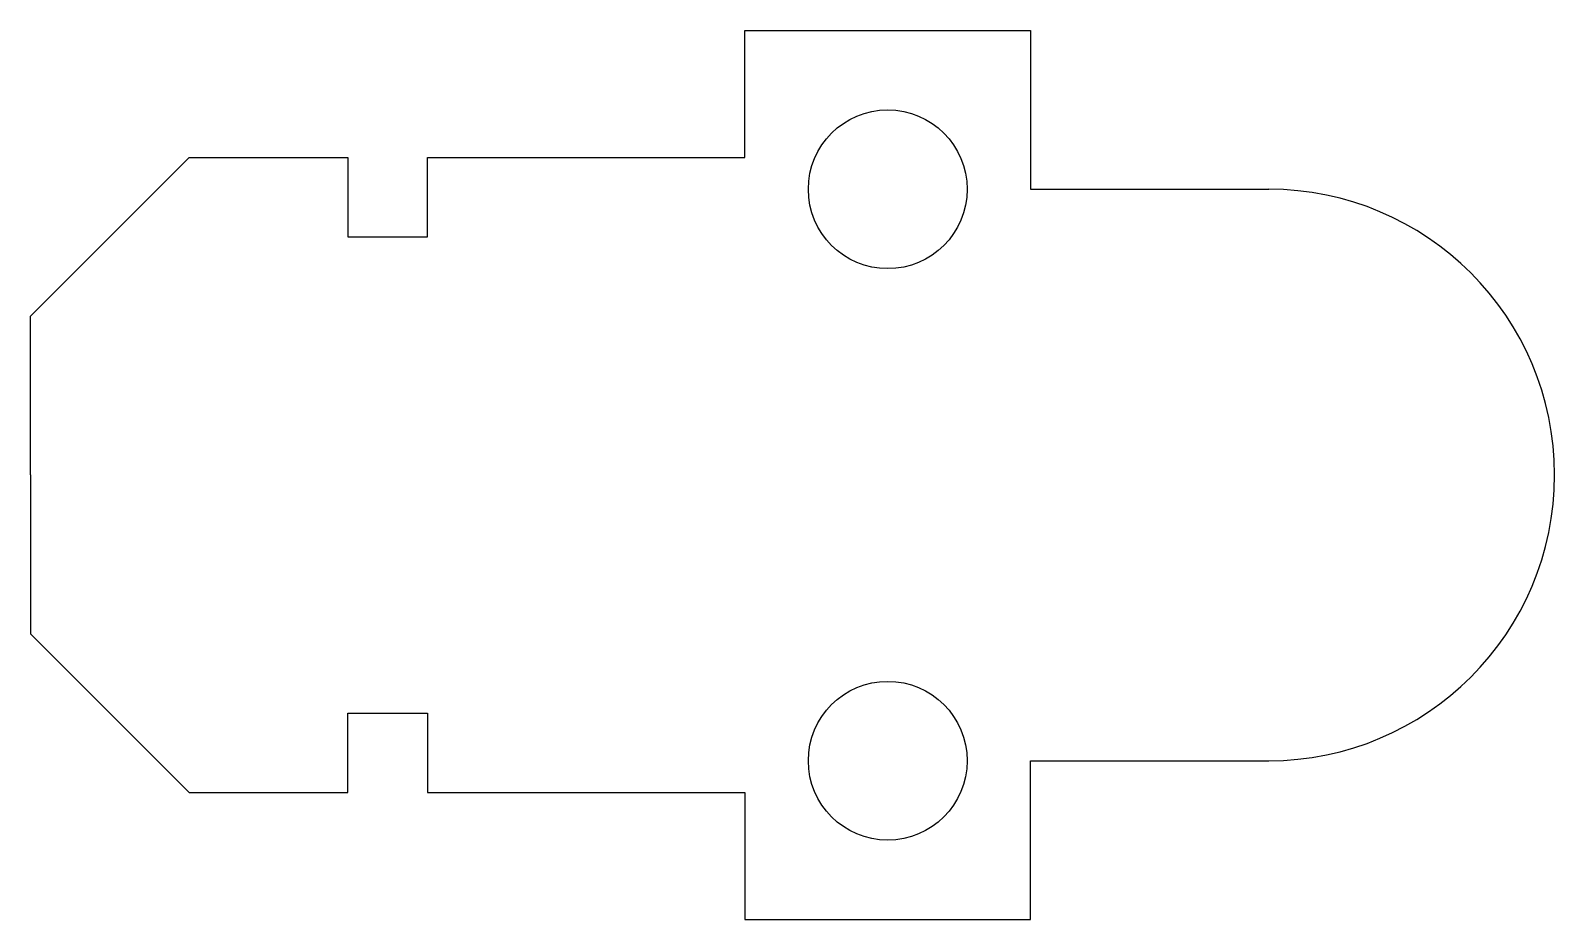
# Model space of a CAD drawing. Header units: millimetres. Extents: x 1000 to 1096, y 717.9 to 773.9.
import ezdxf

# ---------------------------------------------------------------- set-up
doc = ezdxf.new("R2010")
doc.units = ezdxf.units.MM

msp = doc.modelspace()

# ---------------------------------------------------------------- linework, layer by layer
for p, q in [((1045.027, 765.873), (1045.027, 773.873)), ((1045.027, 773.873), (1063.027, 773.873)), ((1063.027, 773.873), (1063.027, 763.873)), ((1000.027, 755.873), (1010.027, 765.873)), ((1010.027, 765.873), (1020.027, 765.873)), ((1020.027, 765.873), (1020.027, 760.873)), ((1025.027, 760.873), (1025.027, 765.873)), ((1025.027, 765.873), (1045.027, 765.873)), ((1063.027, 763.873), (1078.027, 763.873)), ((1020.027, 760.873), (1025.027, 760.873)), ((1000.027, 745.873), (1000.027, 755.873)), ((1000.027, 745.873), (1000.027, 735.873)), ((1000.027, 735.873), (1010.027, 725.873)), ((1020.027, 725.873), (1020.027, 730.873)), ((1020.027, 730.873), (1025.027, 730.873)), ((1025.027, 730.873), (1025.027, 725.873)), ((1063.027, 717.873), (1063.027, 727.873)), ((1063.027, 727.873), (1078.027, 727.873)), ((1010.027, 725.873), (1020.027, 725.873)), ((1025.027, 725.873), (1045.027, 725.873)), ((1045.027, 725.873), (1045.027, 717.873)), ((1045.027, 717.873), (1063.027, 717.873))]:
    msp.add_line(p, q)
for centre in [(1054.027, 763.873), (1054.027, 727.873)]:
    msp.add_circle(centre, 5)
msp.add_arc((1078.027, 745.873), 18, 270, 90)

doc.saveas('drawing.dxf')
